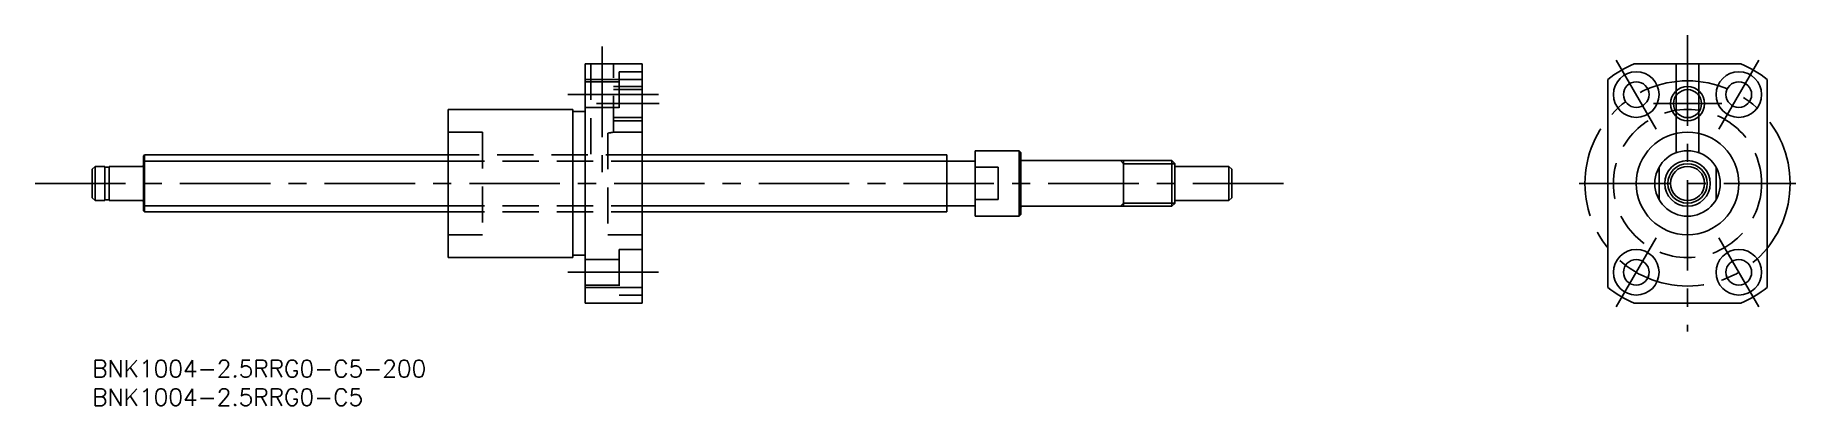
# Model space of a CAD drawing. Extents: x -10 to 299, y -8 to 57.
import ezdxf

# ---------------------------------------------------------------- set-up
doc = ezdxf.new("R2010")
doc.units = 0
doc.header["$LTSCALE"] = 0.5
doc.linetypes.add('CENTER', pattern=[50.8, 31.75, -6.35, 6.35, -6.35])
doc.linetypes.add('DASHED', pattern=[19.05, 12.7, -6.35])
for name, color, linetype in [('MSM_CENTER', 1, 'CENTER'), ('MSM_CONTINUOUS', 7, 'CONTINUOUS'), ('MSM_DASHED', 4, 'DASHED'), ('MSM_NARROW', 5, 'CONTINUOUS'), ('MSM_PART_NUMBER', 7, 'CONTINUOUS')]:
    doc.layers.add(name, color=color, linetype=linetype)
doc.styles.get("Standard").update_dxf_attribs({"font": 'txt.shx', "height": 2.5, "bigfont": 'bigfont.shx'})

# ---------------------------------------------------------------- blocks, each defined once
blk = doc.blocks.new('*U57')
at = {"layer": 'MSM_PART_NUMBER'}
blk.add_text('BNK1004-2.5RRG0-C5-200', height=3, dxfattribs=at).set_placement((0, -3))
blk = doc.blocks.new('*U58')
at = {"layer": 'MSM_PART_NUMBER'}
blk.add_text('BNK1004-2.5RRG0-C5', height=3, dxfattribs=at).set_placement((0, -8))

msp = doc.modelspace()

# ---------------------------------------------------------------- linework, layer by layer
at = {"layer": 'MSM_CENTER'}
for p, q in [((280, 57), (280, 5)), ((89.5, 55), (89.5, 33)), ((267.5, 52.65), (274.5, 40.53)), ((285.5, 40.53), (292.5, 52.65)), ((83.5, 46.59), (99.5, 46.59)), ((88.5, 45), (99.5, 45)), ((274, 45), (286, 45)), ((-10, 31), (210, 31)), ((261, 31), (299, 31)), ((267.5, 9.35), (274.5, 21.47)), ((285.5, 21.47), (292.5, 9.35)), ((83.5, 15.41), (99.5, 15.41))]:
    msp.add_line(p, q, dxfattribs=at)
msp.add_circle((280, 31), 18, dxfattribs=at)
at = {"layer": 'MSM_CONTINUOUS'}
for p, q in [((96.5, 52), (86.5, 52)), ((86.5, 52), (86.5, 10)), ((96.5, 52), (96.5, 10)), ((289.38, 52), (270.62, 52)), ((86.5, 49.25), (96.5, 49.25)), ((266, 49.25), (266, 12.75)), ((278, 46.43), (278, 43.57)), ((282, 46.43), (282, 43.57)), ((294, 12.75), (294, 49.25)), ((84.35, 44), (62.5, 44)), ((62.5, 44), (62.5, 18)), ((84.35, 44), (84.35, 18)), ((86.5, 43.6), (84.35, 43.6)), ((278, 39.77), (278, 36.39)), ((282, 36.39), (282, 39.77)), ((0.5, 34), (0, 33.5)), ((2.2, 34), (0.5, 34)), ((0.5, 34), (0.5, 28)), ((2.2, 28), (2.2, 34)), ((8.8, 34), (3, 34)), ((3, 34), (3, 28)), ((9.2, 36), (9, 35.8)), ((9, 35.8), (9, 26.2)), ((62.5, 36), (9.2, 36)), ((9.2, 36), (9.2, 26)), ((150, 36), (96.5, 36)), ((150, 26), (150, 36)), ((155, 34.9), (150, 34.9)), ((155, 36.75), (155, 25.25)), ((162.7, 36.75), (155, 36.75)), ((163, 36.45), (162.7, 36.75)), ((162.7, 36.75), (162.7, 25.25)), ((163, 36.45), (163, 25.55)), ((189.5, 35), (163.2, 35)), ((181, 35), (181, 27)), ((190, 34.5), (189.5, 35)), ((189.5, 35), (189.5, 27)), ((190, 34.5), (190, 27.5)), ((199.5, 34), (190, 34)), ((200, 33.5), (199.5, 34)), ((199.5, 34), (199.5, 28)), ((0, 33.5), (0, 28.5)), ((3, 33.85), (2.2, 33.85)), ((155, 33.84), (159, 33.84)), ((159, 33.84), (159, 28.16)), ((200, 33.5), (200, 28.5)), ((0, 28.5), (0.5, 28)), ((0.5, 28), (2.2, 28)), ((2.2, 28.15), (3, 28.15)), ((3, 28), (8.8, 28)), ((159, 28.16), (155, 28.16)), ((190, 28), (199.5, 28)), ((199.5, 28), (200, 28.5)), ((9, 26.2), (9.2, 26)), ((9.2, 26), (62.5, 26)), ((96.5, 26), (150, 26)), ((150, 27.1), (155, 27.1)), ((155, 25.25), (162.7, 25.25)), ((162.7, 25.25), (163, 25.55)), ((163.2, 27), (189.5, 27)), ((189.5, 27), (190, 27.5)), ((62.5, 18), (84.35, 18)), ((84.35, 18.4), (86.5, 18.4)), ((96.5, 12.75), (86.5, 12.75)), ((86.5, 10), (96.5, 10)), ((270.62, 10), (289.38, 10))]:
    msp.add_line(p, q, dxfattribs=at)
for centre, radius in [((271, 46.59), 4), ((289, 46.59), 4), ((271, 46.59), 2.25), ((280, 45), 2.46), ((289, 46.59), 2.25), ((280, 31), 9), ((280, 31), 5.75), ((280, 31), 4), ((280, 31), 3), ((271, 15.41), 4), ((289, 15.41), 4), ((271, 15.41), 2.25), ((289, 15.41), 2.25)]:
    msp.add_circle(centre, radius, dxfattribs=at)
for centre, radius, start, end in [((280, 31), 23, 114.0706, 127.4952), ((280, 31), 23, 52.5048, 65.9294), ((8.8, 34.2), 0.2, 270, 0), ((163.2, 35.2), 0.2, 180, 270), ((8.8, 27.8), 0.2, 0, 90), ((163.2, 26.8), 0.2, 90, 180), ((280, 31), 23, 232.5048, 245.9294), ((280, 31), 23, 294.0706, 307.4952)]:
    msp.add_arc(centre, radius, start, end, dxfattribs=at)
at = {"layer": 'MSM_DASHED'}
for p, q in [((87.5, 52), (87.5, 36)), ((91.5, 40), (91.5, 52)), ((96.5, 50.59), (92.5, 50.59)), ((92.5, 50.59), (92.5, 42.59)), ((278, 52), (278, 46.43)), ((282, 46.43), (282, 52)), ((92.5, 48.84), (86.5, 48.84)), ((96.5, 48), (91.5, 48)), ((96.5, 47.46), (91.5, 47.46)), ((86.5, 44.34), (92.5, 44.34)), ((278, 43.57), (278, 39.77)), ((282, 39.77), (282, 43.57)), ((96.5, 42.54), (91.5, 42.54)), ((96.5, 42), (91.5, 42)), ((92.5, 42.59), (96.5, 42.59)), ((68.5, 40), (62.5, 40)), ((68.5, 40), (68.5, 22)), ((90.5, 39.83), (90.5, 22)), ((96.5, 40), (91.5, 40)), ((96.5, 36), (62.5, 36)), ((62.5, 34.9), (96.5, 34.9)), ((275, 33.84), (275, 28.16)), ((285, 28.16), (285, 33.84)), ((62.5, 27.1), (96.5, 27.1)), ((62.5, 26), (96.5, 26)), ((62.5, 22), (68.5, 22)), ((90.5, 22), (96.5, 22)), ((96.5, 19.41), (92.5, 19.41)), ((92.5, 19.41), (92.5, 11.41)), ((92.5, 17.66), (86.5, 17.66)), ((86.5, 13.16), (92.5, 13.16)), ((92.5, 11.41), (96.5, 11.41))]:
    msp.add_line(p, q, dxfattribs=at)
msp.add_circle((280, 31), 13, dxfattribs=at)
msp.add_arc((89.41, 49.34), 9.57, 276.5142, 282.5858, dxfattribs=at)
at = {"layer": 'MSM_NARROW'}
for p, q in [((9, 34.9), (62.5, 34.9)), ((96.5, 34.9), (150, 34.9)), ((180.5, 35), (181, 34.46)), ((190, 34.46), (181, 34.46)), ((9, 27.1), (62.5, 27.1)), ((96.5, 27.1), (150, 27.1)), ((180.5, 27), (181, 27.54)), ((190, 27.54), (181, 27.54))]:
    msp.add_line(p, q, dxfattribs=at)
for centre, radius in [((280, 45), 3), ((280, 31), 3.46)]:
    msp.add_circle(centre, radius, dxfattribs=at)

# ---------------------------------------------------------------- block references
at = {"layer": 'MSM_CONTINUOUS'}
for name in ['*U57', '*U58']:
    msp.add_blockref(name, (0, 0), dxfattribs=at)

doc.saveas('drawing.dxf')
